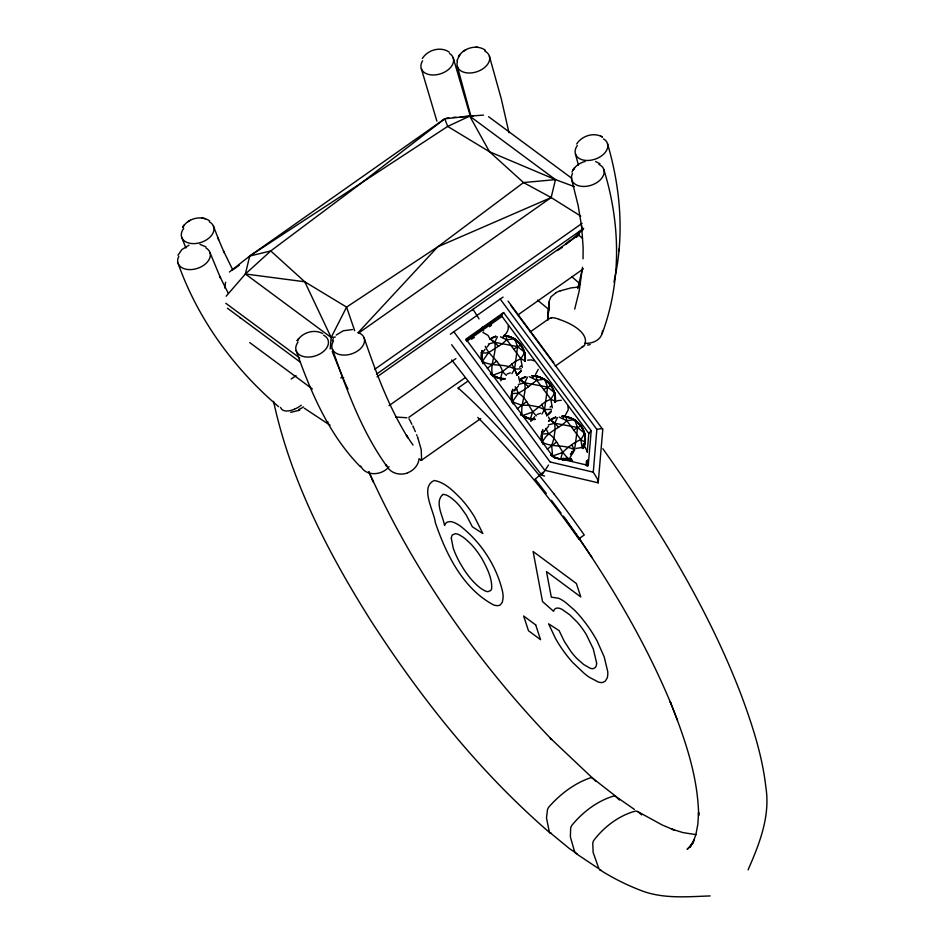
<?xml version="1.0" encoding="UTF-8"?>
<svg xmlns="http://www.w3.org/2000/svg" width="944" height="944" viewBox="0 0 944 944"><rect width="100%" height="100%" fill="white"/><g stroke="black" fill="none" stroke-linecap="round" stroke-linejoin="round"><path stroke-width="1.42" d="M583.038 258.857L583.132 247.599L581.575 225.522M582.743 447.657L582.731 445.733M549.078 301.809L549.384 305.36M602.614 330.518L601.93 334.294L600.195 337.362A17.358 13.7 6.5 0 1 584.607 343.274M504.804 378.898L500.426 378.615L492.331 375.429L502.491 371.641L515.223 361.434L520.828 358.732L524.781 352.466L517.595 346.601L514.598 338.731L508.556 336.111L504.131 335.509L512.45 337.905L519.401 343.238L523.896 350.661L525.277 356.95L525.053 361.292L524.781 352.466L521.005 344.666L514.598 338.731L506.798 339.805L502.173 343.84L488.461 352.714L482.148 361.694L481.475 355.251L482.207 350.861A22.444 21.216 41.1 0 0 482.384 361.835M533.867 376.09A22.444 21.216 41.1 0 1 554.978 401.814L555.332 401.401C556.429 392.669 551.898 383.913 544.582 379.169L536.794 380.255L525.1 389.258L518.445 393.164L512.132 402.144L511.459 395.701L512.639 389.471M542.127 442.583L541.455 436.14L542.635 429.909M585.445 439.81L583.333 448.14L584.714 444.187L585.256 437.839L583.888 431.561L581.988 427.632L576.159 421.142L570.459 417.885L564.276 416.21L574.577 419.62L580.997 425.567L584.773 433.367L585.268 439.998M582.495 267.235L579.203 290.976L574.695 309.113M548.901 304.287L547.957 318.411L549.054 302.528L548.086 316.346M615.099 276.474C624.35 232.401 620.125 186.499 607.476 143.547M330.247 348.891L331.155 337.492L346.578 307.095L437.733 246.821L523.519 182.57L555.473 179.62L574.294 186.605M541.903 414.109L544.558 409.566L547.591 387.052L544.582 379.169L536.487 375.995L531.991 375.854M586.094 465.274L586.472 460.884M587.215 452.27L588.82 433.473L591.215 430.712L503.624 312.582L465.923 339.12L553.514 457.25L588.254 465.404L591.215 430.712M510.539 305.089L602.779 429.473L598.213 482.832L597.446 478.997L593.28 472.177L596.856 429.39L500.19 299.036L450.359 334.223M586.849 466.076L587.357 460.306M549.113 301.266L551.025 296.758L555.851 292.852M482.868 363.688L481.652 357.21L482.207 350.861M513.029 403.938L511.648 397.66L512.769 389.317M543.012 444.388L541.644 438.11L542.765 429.768M555.037 401.731C557.338 389.022 545.88 376.951 534.292 375.771M617.199 264.462L617.459 262.42M618.851 251.033L619.099 248.98M224.613 287.932L225.628 282.268M576.347 237.392L578.873 234.808L579.486 231.41M582.07 270.291L577.74 288.581M613.942 282.008L614.863 277.807M226.147 296.215L245.393 273.984L249.7 256.048L444.766 118.767L448.86 117.764M358.508 333.138L551.166 197.556L555.473 179.62L469.711 116.112L444.766 118.767L356.537 186.7L270.751 250.951L245.393 273.984L331.155 337.492L335.309 337.043M456.896 60.794L459.917 54.54L458.442 56.664C463.634 47.849 476.873 44.061 485.417 50.256M485.263 346.283C489.11 355.982 499.942 360.927 502.491 371.641L500.426 378.615M525.678 376.857L519.979 379.712L524.711 382.78L547.591 387.052L554.777 392.916L550.824 399.182L545.219 401.884L532.487 412.091L530.422 419.065L520.581 414.558L528.534 418.298L534.929 419.207M550.741 454.807L556.441 458.064L560.701 459.173L562.471 452.542C567.828 447.279 573.846 442.535 580.82 439.633L584.773 433.367L577.586 427.502L554.706 423.231L550.258 419.832L548.558 421.201M421.626 459.893L421.213 449.651L417.873 437.992M538.257 369.328L535.484 374.508M602.178 333.562C621.754 281.135 620.385 222.831 603.9 169.79M541.526 475.174L541.773 474.572M748.085 869.872C759.389 843.936 770.422 816.395 765.903 787.485C762.374 755.825 752.427 725.334 741.429 695.586C707.658 607.004 657.343 525.843 602.85 448.695M548.027 319.969L549.243 318.541L551.414 317.927M385.931 464.908L385.565 465.616M504.934 378.756L498.538 377.848L492.626 375.098C489.417 363.936 497.051 353.611 494.703 342.342L497.417 336.737M522.327 415.879C519.731 404.787 526.823 394.144 524.699 382.792L527.413 377.187M550.576 454.996L552.606 455.999L551.674 445.745L553.927 438.37L555.096 429.709L554.694 423.242L557.408 417.626M177.968 255.269L181.921 249.523L189.012 245.192M332.276 340.76L333.326 338.684M571.97 172.115C574.212 166.581 579.581 162.887 585.209 161.412M535.13 479.257L543.024 472.26M511.908 373.671L514.563 369.116C504.639 362.862 492.414 367.157 482.431 361.363M568.949 459.445L571.226 458.642L562.624 459.74L568.949 459.445L574.554 450.017L577.586 427.502L574.577 419.62L566.778 420.705C559.237 428.847 547.06 431.455 542.422 442.252C552.405 448.046 564.618 443.763 574.554 450.017L571.686 444.825M544.594 476.047L541.785 475.245L548.499 465.05M598.225 482.821L544.771 470.289L451.657 344.725M550.328 462.241L453.793 331.686M297.218 340.654L298.705 338.672L297.218 340.749C302.222 332.559 314.128 328.748 322.659 333.539M576.666 144.031C581.716 135.924 593.599 131.983 602.095 136.868M422.346 58.516C427.679 49.831 440.777 46.055 449.32 52.239M472.142 310.517L473.038 309.29L479.056 318.907M182.652 227.174L184.127 225.156L182.676 227.268C187.891 218.477 201.084 214.843 209.627 220.92M487.033 347.05L488.933 344.749M565.468 414.947L568.253 409.779L567.981 406.05M521.359 370.626L516.651 375.228L521.194 370.815M551.355 411.065L546.647 415.667L551.19 411.265M389.058 466.643C382.391 475.351 365.989 476.862 360.691 466.041M503.624 312.582L501.217 315.343L588.82 433.473M492.001 337.881L489.983 339.274L495.86 336.217M491.824 338.082L493.854 336.984M481.582 353.209L488.461 352.714M506.208 335.875L506.798 339.805L520.828 358.732L522.339 367.381M490.585 374.107L492.626 375.098M520.722 344.997L513.689 349.127M521.82 378.532L525.843 376.668M512.191 391.312L512.026 391.512A22.444 21.216 41.1 0 0 511.672 400.386M511.577 393.66L518.445 393.164C527.413 398.356 529.313 409.224 536.345 415.844M514.551 390.427L518.527 385.848M536.204 376.326L536.794 380.255L550.824 399.182L552.334 407.832M550.706 385.447L543.685 389.577M530.717 421.284L534.705 416.717M530.422 419.065L532.794 419.089M555.839 417.118L549.974 420.163L555.674 417.307M542.021 431.951L542.186 431.762A22.444 21.216 41.1 0 0 542.375 442.736M541.573 434.098L548.44 433.615C558.518 439.668 560.004 452.436 569.244 459.103M544.535 430.865L548.523 426.299M566.199 416.776L566.778 420.705L580.82 439.633L582.318 448.282M580.702 425.897L573.669 430.027M552.323 456.33L554.458 457.144M556.441 458.064L554.293 457.344M585.032 442.181L580.82 439.633M358.095 332.689L437.733 246.821L551.166 197.556L580.737 216.105M565.586 244.508L569.728 240.342M691.197 845.564L687.161 849.352L692.53 843.499L689.781 847.24L694.041 839.877L692.825 843.252L695.94 834.354L697.864 824.041L698.584 812.371L698.643 815.569C698.017 776.074 684.671 738.173 670.252 701.852L677.473 720.272M291.177 379.004L296.05 375.665M566.789 243.764L583.085 229.64M336.229 335.061L343.286 330.766L352.584 329.527M477.758 417.425C514.94 454.772 548.334 495.765 578.66 538.835L580.064 537.809M229.427 272.002L249.7 256.048L447.68 126.425L469.711 116.112L483.458 115.121M487.305 368.302L496.65 361.115M517.3 408.74L526.646 401.566M547.284 449.191L556.63 442.016M231.988 270.385L239.221 265.299M374.851 369.21L582.082 223.362M376.479 374.154L583.711 228.318M377.069 376.833L578.873 234.808M465.864 340.218L501.559 314.942L502.031 316.441L466.69 341.315M389.046 405.625L455.893 358.578M518.327 314.635L583.451 268.792M408.835 417.354L465.345 377.576M530.257 331.899L548.287 319.202M458.383 388.81L458.159 387.984L467.705 381.258M421.26 460.412L480.697 418.581M555.225 366.119L583.404 346.295M500.19 299.036L503.105 297.1M580.017 537.927L584.265 535.012A353.811 112.43 54.9 0 0 553.939 493.854M579.581 538.222L578.684 538.823M557.385 250.538L562.294 247.387M466.088 49.595L463.244 51.342M521.985 378.332L520.274 379.382L528.628 386.769M190.334 220.247L187.502 221.958M554.671 402.085L557.574 400.622L561.302 400.327M294.339 409.259C290.138 411.029 282.704 412.835 280.498 407.395M299.767 410.203L290.693 412.316M493.736 337.126L495.683 336.418M507.046 374.036L510.409 372.868M537.042 414.487L540.405 413.319M576.265 448.435L582.566 447.362M560.311 290.858L571.132 287.885L579.333 286.941M522.61 415.549L532.487 412.091M552.606 455.999L562.471 452.542M442.842 494.491C434.287 502.114 443.055 516.226 444.553 525.43C445.651 520.946 451.09 520.876 454.453 522.716A44.663 14.195 54.9 0 1 460.165 525.926C481.133 542.21 496.78 566.164 502.668 592.124A57.997 18.432 54.9 0 1 503.105 597.776L502.361 602.13L500.462 604.762A43.235 13.735 54.9 0 1 497.405 605.647A44.557 14.16 54.9 0 1 493.299 604.809C462.702 588.23 446.134 554.234 435.326 522.575C434.205 511.554 419.443 487.01 434.24 480.52C445.19 482.337 453.391 491.199 460.955 498.703A38.822 12.343 54.9 0 1 468.071 507.341A38.704 12.296 54.9 0 1 474.478 516.816L482.868 533.572L472.354 526.799L466.289 515.094L460.283 506.751A24.332 7.729 54.9 0 0 455.397 501.476L452.093 498.621A31.553 10.03 54.9 0 0 449.969 497.075A28.603 9.086 54.9 0 0 442.819 494.467M407.773 472.791C400.079 476.059 389.306 473.156 386.379 464.767M488.402 344.005L494.703 342.342L517.595 346.601L514.574 369.116L516.934 374.886L514.563 369.116M518.398 384.456L524.699 382.792M548.393 424.894L554.694 423.242L558.624 427.219M527.578 360.171L531.307 359.876L534.115 360.856M249.7 256.048L270.751 250.951L304.759 281.772L346.578 307.095L354.673 330.671M587.569 345.091L590.165 344.572M551.402 833.292L550.01 832.927A4.165 2.502 -49.7 0 1 549.561 832.207A121.292 72.924 -49.7 0 1 549.019 830.39L546.493 817.917L547.496 809.586A11.104 6.679 -49.7 0 1 548.594 807.344C559.686 794.529 574.542 783.131 590.649 777.75A11.104 6.679 -49.7 0 1 592.36 778.009L617.6 797.692L634.439 809.445M453.167 117.434L456.035 117.209M460.353 116.891L473.274 115.911M340.796 377.848L343.663 377.624M521.253 368.868L514.574 369.116L511.695 363.924M512.427 401.814L521.678 405.295L529.336 405.212L538.151 406.864L544.558 409.566L551.249 409.318M577.02 853.659L569.48 848.644L550.883 833.316M710.159 895.927C686.524 896.753 661.897 899.16 639.454 889.885C625.636 884.493 612.337 877.755 599.806 869.802A4.165 3.162 -58.1 0 1 599.18 868.94A121.292 91.957 -58.1 0 1 598.225 866.828L593.139 852.444L592.761 843.098A11.104 8.413 -58.1 0 1 593.587 840.667C603.676 827.121 619.229 815.274 635.642 811.073A11.104 8.413 -58.1 0 1 637.625 811.521L641.708 814.908M601.446 870.356L600.089 870.014M475.729 47.235L477.806 47.283M562.105 416.151L564.276 416.21M532.628 419.289L534.8 419.348M696.153 834.661L682.878 832.573L671.491 829.009L674.523 830.165L662.228 824.997L637.625 811.521M395.595 417.012L406.899 417.755M245.393 273.984L304.759 281.772L331.155 337.492M560.701 459.173L562.789 459.539M199.951 244.331L205.969 246.915M205.355 218.713L202.04 217.981M550.458 462.053L593.28 472.177M565.716 458.3A29.193 7.989 14.3 0 0 566.648 458.501L572.548 460.271M567.804 459.822L571.922 461.085M482.856 332.418L487.977 335.321L489.535 338.141M559.367 319.497C570.495 323.001 589.847 332.996 584.596 345.197A12.933 5.806 31.9 0 1 582.035 346.814M595.581 161.507L599.877 163.713M566.648 458.501A20.497 19.376 41.1 0 1 563.769 458.513L563.167 458.277M555.473 179.62L489.499 151.748L447.68 126.425L444.766 118.767M500.485 336.819L506.798 339.805M529.218 376.668L536.794 380.255M559.214 417.106L566.778 420.705M520.828 358.732L525.336 360.95M550.824 399.182L555.332 401.401M597.989 868.197L575.51 853.187A4.165 2.856 -53.5 0 1 574.979 852.397A121.292 83.037 -53.5 0 1 574.212 850.414L570.377 836.891L570.672 828.006A11.104 7.599 -53.5 0 1 571.639 825.658C582.212 812.454 597.41 800.807 613.694 796.063A11.104 7.599 -53.5 0 1 615.547 796.429L619.535 800.028M551.166 197.556L523.519 182.57L489.499 151.748L469.711 116.112M600.844 136.101L602.425 137.069M304.298 408.209L327.887 423.797M488.555 116.667L571.828 178.322M225.817 303.272L299.708 357.988M227.445 308.216L300.168 362.059M249.7 342.566L312.405 388.999M494.715 342.33L490.278 338.931L498.644 346.318M550.258 419.832L554.694 423.242M572.076 451.704L572.335 451.905A17.582 16.756 57 0 0 573.468 451.043M572.182 451.999L572.973 452.613A17.499 16.567 47.1 0 1 570.648 454.111M458.159 387.984C493.759 419.667 524.486 456.495 553.939 493.854M537.49 300.086L549.137 309.726M571.734 276.651L580.536 284.309M550.222 833.092C479.67 772.251 421.107 698.572 370.744 620.479C328.064 552.759 290.481 480.13 273.559 401.342M278.645 406.722C233.628 368.313 197.768 319.048 177.979 263.081M502.491 371.641L506.35 375.393M360.419 466.773C328.795 434.747 310.883 392.303 296.097 350.519M330.022 425.248L329.232 424.293M565.385 460.294L563.769 458.513M451.692 359.959L541.821 475.21M535.201 479.127L546.269 493.476M515.2 386.934L516.923 389.247M551.449 500.296L561.066 513.182M508.084 301.136L553.762 362.744M564.536 517.89L578.153 537.03L563.308 516.014M413 445.084L406.345 435.255L407.961 437.815C388.598 406.864 375.972 372.314 364.136 337.952M386.544 465.899C361.328 430.629 346.495 389.376 332.264 348.784M592.136 557.668L577.905 536.664C613.989 589.304 646.428 644.74 671.007 703.752M595.829 781.195L550.258 738.149L551.65 739.506C476.649 661.26 413.531 570.896 368.962 471.965M583.357 443.704L587.369 451.692M541.691 404.374L546.93 415.336L544.57 409.554M228.212 293.136L219.728 276.297L220.601 278.185L210.016 252.685M232.554 269.441L223.468 250.892M545.892 428.47L548.44 433.615M515.896 388.019L518.445 393.164M328.005 422.192L327.721 421.59M345.48 383.854L348.017 389.152M412.87 425.98L413.413 427.207M372.42 479.918L373.364 482.042L368.892 471.823M413.437 427.254L415.336 431.632M344.949 382.639L332.217 351.557M217.816 237.676L224.306 252.85M548.57 417.036L549.715 419.773M518.575 376.585L519.79 382.226M416.623 434.759L416.953 435.573M181.932 237.853L185.897 248.001M213.368 225.923L218.666 239.67M417.401 436.73L417.732 437.603M482.337 327.061L482.573 327.792M421.331 68.676L436.883 121.151M453.203 57.844L470.313 116.136M457.333 66.446L471.198 117.174M483.234 329.881L483.54 330.966M489.37 56.109L501.323 98.99L508.981 132.691M571.722 179.69L578.117 205.379L581.823 227.787M575.451 153.943L578.401 165.082M587.546 460.094L587.699 466.076M508.179 325.881C509.17 330.376 505.949 334.046 503.01 336.984A8.413 7.953 41.1 0 1 502.515 337.645M449.58 53.572A16.839 11.045 -18.2 0 1 449.545 68.57A16.839 11.045 -18.2 0 1 428.139 74.328A16.839 11.045 -18.2 0 1 422.605 60.829M484.815 51.118A16.839 11.045 -18.2 0 1 477.853 71.402A16.839 11.045 -18.2 0 1 457.439 61.466M603.487 138.886A16.839 11.045 -18.2 0 1 603.688 154.108A16.839 11.045 -18.2 0 1 581.846 159.666A16.839 11.045 -18.2 0 1 577.35 145.529M598.944 164.421A16.839 11.045 -18.2 0 1 601.151 178.935A16.839 11.045 -18.2 0 1 580.147 186.145A16.839 11.045 -18.2 0 1 572.489 173.507M358.177 332.571A16.839 11.045 -18.2 0 1 361.788 347.262A16.839 11.045 -18.2 0 1 339.993 354.673A16.839 11.045 -18.2 0 1 333.539 340.949M419.053 458.69A17.358 15.198 -17 0 1 407.761 472.755M323.58 335.191A16.839 11.045 -18.2 0 1 324.677 350.377A16.839 11.045 -18.2 0 1 302.694 356.325A16.839 11.045 -18.2 0 1 298.021 342.094M206.028 248.024A16.839 11.045 -18.2 0 1 206.736 262.727A16.839 11.045 -18.2 0 1 185.72 269.17A16.839 11.045 -18.2 0 1 178.829 256.355M301.289 405.212A17.476 9.204 -34.7 0 1 294.339 409.236M303.437 406.876A10.95 5.652 -23.5 0 1 298.752 409.472M209.356 221.864A16.839 11.045 -18.2 0 1 209.993 237.145A16.839 11.045 -18.2 0 1 187.95 242.785A16.839 11.045 -18.2 0 1 183.726 228.413M555.792 292.77A20.331 13.818 -16.5 0 1 560.276 290.776M551.225 317.68A20.65 9.983 37.1 0 1 559.344 319.391M408.964 418.77A20.65 2.419 70.4 0 1 411.855 424.293M421.649 459.976A12.933 1.782 75.4 0 1 420.174 459.197M573.633 450.89A17.606 16.673 47.1 0 1 571.498 452.459M583.534 444.199A20.497 19.376 41.1 0 1 582.802 446.595M596.832 429.437A7.788 1.428 -16.2 0 1 602.732 428.812M571.273 458.867A22.444 21.216 41.1 0 1 562.624 459.893M555.969 458.3A22.444 21.216 41.1 0 1 553.904 457.344M541.667 440.836A22.444 21.216 41.1 0 1 541.927 431.974M549.915 420.233A22.444 21.216 41.1 0 1 555.214 417.567M563.863 416.54A22.444 21.216 41.1 0 1 583.073 448.553M571.486 458.619A22.444 21.216 41.1 0 1 552.181 455.976M548.617 421.166A22.444 21.216 41.1 0 1 555.426 417.319M561.822 416.221A22.444 21.216 41.1 0 1 583.286 448.306M550.848 411.678A22.444 21.216 41.1 0 1 546.576 415.738M534.882 419.514A22.444 21.216 41.1 0 1 523.908 416.906M519.92 379.795A22.444 21.216 41.1 0 1 525.218 377.116M551.072 411.431A22.444 21.216 41.1 0 1 546.788 415.49M535.095 419.266A22.444 21.216 41.1 0 1 520.404 414.239M512.38 402.286A22.444 21.216 41.1 0 1 512.144 391.276M520.132 379.547A22.444 21.216 41.1 0 1 525.43 376.868M531.826 375.771A22.444 21.216 41.1 0 1 555.19 401.566M520.852 371.228A22.444 21.216 41.1 0 1 516.58 375.299M502.633 378.992A22.444 21.216 41.1 0 1 491.977 375.323M481.676 359.935A22.444 21.216 41.1 0 1 481.936 351.085M489.924 339.344A22.444 21.216 41.1 0 1 495.222 336.666M503.872 335.639A22.444 21.216 41.1 0 1 524.982 361.375M521.076 370.98A22.444 21.216 41.1 0 1 516.805 375.051M505.111 378.815A22.444 21.216 41.1 0 1 490.408 373.789M490.137 339.097A22.444 21.216 41.1 0 1 495.447 336.418M504.084 335.391A22.444 21.216 41.1 0 1 525.194 361.127M531.212 420.635A8.413 7.953 41.1 0 1 533.053 419.053M544.039 431.526A8.413 7.953 41.1 0 1 543.484 432.116M550.104 407.171A8.413 7.953 41.1 0 1 551.331 406.18M563.391 417.224A8.413 7.953 41.1 0 1 562.577 418.44M500.721 380.833A8.413 7.953 41.1 0 1 503.058 378.615M515.743 387.406A8.413 7.953 41.1 0 1 514.043 391.076M519.601 367.287A8.413 7.953 41.1 0 1 521.336 365.729M533.395 376.774A8.413 7.953 41.1 0 1 532.593 377.989M484.945 349.327A8.413 7.953 41.1 0 1 480.933 352.832M471.658 339.274A8.413 7.953 41.1 0 1 474.348 337.539M489.688 326.742A8.413 7.953 41.1 0 1 491.529 325.173M570.436 454.583A8.413 7.953 41.1 0 1 572.276 453.014M240.083 317.998A17.004 13.051 -19.1 0 1 240.213 317.656M578.637 235.233A17.027 8.956 37.2 0 1 582.483 238.36M451.338 538.399L453.167 547.85A43.471 13.818 54.9 0 0 460.047 563.072L463.598 568.996A29.689 9.428 54.9 0 0 470.029 577.834A30.255 9.617 54.9 0 0 481.523 588.844L484.779 590.767A26.019 8.272 54.9 0 0 488.048 591.652L490.75 590.472A30.409 9.664 54.9 0 0 491.694 588.324C492.131 577.834 486.927 567.922 482.065 558.919A28.792 9.145 54.9 0 0 479.587 555.013A29.594 9.405 54.9 0 0 476.932 551.237L476.024 550.045A26.939 8.555 54.9 0 0 470.454 543.579L465.616 539.13A37.819 12.012 54.9 0 0 462.702 536.912L459.303 534.859A29.004 9.216 54.9 0 0 455.244 533.714L452.459 534.918A29.878 9.499 54.9 0 0 451.338 538.399M596.596 662.83L596.502 664.517A33.571 10.667 54.9 0 1 595.31 667.502L593.446 668.588A29.323 9.322 54.9 0 1 590.142 668.222L583.699 664.517L576.796 658.428A26.857 8.531 54.9 0 1 571.037 651.679L564.252 641.259L559.119 630.604L548.606 623.831L555.485 638.439A43.377 13.782 54.9 0 0 562.223 649.189A45.56 14.479 54.9 0 0 564.76 652.741A43.672 13.877 54.9 0 0 572.855 662.629L584.395 673.556A68.593 21.795 54.9 0 0 589.221 677.202L598.354 682.04A45.076 14.325 54.9 0 0 602.768 682.429L605.198 681.226L607.122 678.134A54.764 17.405 54.9 0 0 607.735 671.597L604.184 656.835L597.08 640.917A46.291 14.715 54.9 0 0 591.121 630.958L589.776 628.964A50.964 16.19 54.9 0 0 585.587 623.087L581.339 617.706A42.539 13.523 54.9 0 0 574.235 609.907L565.633 602.461A44.403 14.113 54.9 0 0 558.612 598.272L551.308 597.139L546.47 571.533L580.796 596.95L576.383 583.534L533.112 551.497L542.529 601.588L553.597 611.299A34.114 10.832 54.9 0 1 557.621 608.054A29.276 9.298 54.9 0 1 561.999 609.364L569.857 614.898L577.244 622.179A27.954 8.885 54.9 0 1 582.106 628.267A29.594 9.405 54.9 0 1 586.519 634.946L593.269 648.941L596.596 662.83M574.495 168.032L572.984 170.132L574.495 168.032M535.708 624.928L523.649 616.007L528.498 630.757L540.546 639.678L535.708 624.928"/></g></svg>
